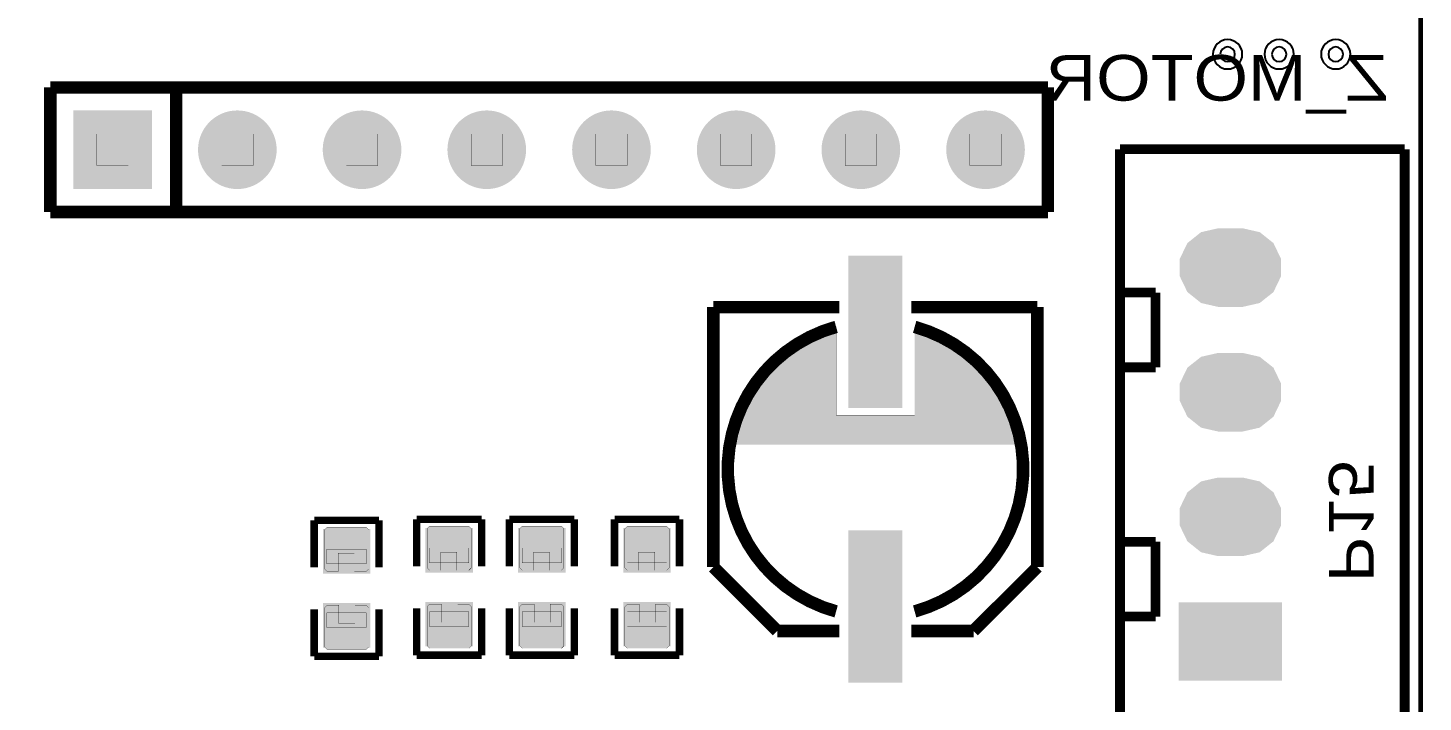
# Model space of a CAD drawing. Header units: millimetres. Extents: x -103 to 1, y -5 to 127.
# Drawn here: x -28.37 to 0.05, y 50.73 to 64.47 of the extents above; entities that cross this region are included whole.
import ezdxf
from ezdxf.enums import TextEntityAlignment as Align

# ---------------------------------------------------------------- set-up
doc = ezdxf.new("R2010")
doc.units = ezdxf.units.MM
doc.header["$MEASUREMENT"] = 0
for name, color, linetype, true_color in [('Board-Outline-Layer', 7, 'Continuous', 0xff00ff), ('Bottom-Layer', 7, 'Continuous', 0x0000ff), ('Bottom-Paste-Mask-Layer', 7, 'Continuous', 0x800000), ('Bottom-Silkscreen-Layer', 7, 'Continuous', 0x66cc33), ('Bottom-Solder-Mask-Layer', 7, 'Continuous', 0xaa00ff), ('Hole-Layer', 7, 'Continuous', 0x222222), ('Multi-Layer', 7, 'Continuous', 0xc0c0c0), ('Pin-Soldering-Layer', 7, 'Continuous', 0xcc9999), ('Top-Layer', 7, 'Continuous', 0xff0000), ('Top-Paste-Mask-Layer', 7, 'Continuous', 0x808080), ('Top-Silkscreen-Layer', 7, 'Continuous', 0xffcc00), ('Top-Solder-Mask-Layer', 7, 'Continuous', 0x800080)]:
    doc.layers.add(name, color=color, linetype=linetype, true_color=true_color)
doc.styles.get("Standard").update_dxf_attribs({"font": 'arial.ttf'})

msp = doc.modelspace()

# ---------------------------------------------------------------- hatches: boundary and pattern name
at = {"layer": 'Bottom-Layer'}
for points in [[(-27.392, 61.236), (-27.392, 62.736), (-25.892, 62.736), (-25.892, 61.236)], [(-24.852, 61.986, 1), (-23.352, 61.986, 1)], [(-22.312, 61.986, 1), (-20.812, 61.986, 1)], [(-19.772, 61.986, 1), (-18.272, 61.986, 1)], [(-17.232, 61.986, 1), (-15.732, 61.986, 1)], [(-14.692, 61.986, 1), (-13.192, 61.986, 1)], [(-12.152, 61.986, 1), (-10.652, 61.986, 1)], [(-9.612, 61.986, 1), (-8.112, 61.986, 1)], [(-3.625, 60.334), (-3.299, 60.26), (-3.038, 60.052), (-2.894, 59.751), (-2.894, 59.417), (-3.038, 59.117), (-3.299, 58.908), (-3.625, 58.834), (-4.125, 58.834), (-4.45, 58.908), (-4.711, 59.117), (-4.856, 59.417), (-4.856, 59.751), (-4.711, 60.052), (-4.45, 60.26), (-4.125, 60.334)], [(-3.625, 57.794), (-3.299, 57.72), (-3.038, 57.512), (-2.894, 57.211), (-2.894, 56.877), (-3.038, 56.577), (-3.299, 56.368), (-3.625, 56.294), (-4.125, 56.294), (-4.45, 56.368), (-4.711, 56.577), (-4.856, 56.877), (-4.856, 57.211), (-4.711, 57.512), (-4.45, 57.72), (-4.125, 57.794)], [(-3.625, 55.254), (-3.299, 55.18), (-3.038, 54.972), (-2.894, 54.671), (-2.894, 54.337), (-3.038, 54.037), (-3.299, 53.828), (-3.625, 53.754), (-4.125, 53.754), (-4.45, 53.828), (-4.711, 54.037), (-4.856, 54.337), (-4.856, 54.671), (-4.711, 54.972), (-4.45, 55.18), (-4.125, 55.254)], [(-2.875, 51.214), (-4.875, 51.214), (-4.875, 52.714), (-2.875, 52.714)]]:
    msp.add_hatch(color=256, dxfattribs=at).paths.add_polyline_path(points)
at = {"layer": 'Bottom-Paste-Mask-Layer'}
for points in [[(-27.392, 61.236), (-27.392, 62.736), (-25.892, 62.736), (-25.892, 61.236)], [(-24.852, 61.986, 1), (-23.352, 61.986, 1)], [(-22.312, 61.986, 1), (-20.812, 61.986, 1)], [(-19.772, 61.986, 1), (-18.272, 61.986, 1)], [(-17.232, 61.986, 1), (-15.732, 61.986, 1)], [(-14.692, 61.986, 1), (-13.192, 61.986, 1)], [(-12.152, 61.986, 1), (-10.652, 61.986, 1)], [(-9.612, 61.986, 1), (-8.112, 61.986, 1)], [(-3.625, 60.334), (-3.299, 60.26), (-3.038, 60.052), (-2.894, 59.751), (-2.894, 59.417), (-3.038, 59.117), (-3.299, 58.908), (-3.625, 58.834), (-4.125, 58.834), (-4.45, 58.908), (-4.711, 59.117), (-4.856, 59.417), (-4.856, 59.751), (-4.711, 60.052), (-4.45, 60.26), (-4.125, 60.334)], [(-3.625, 57.794), (-3.299, 57.72), (-3.038, 57.512), (-2.894, 57.211), (-2.894, 56.877), (-3.038, 56.577), (-3.299, 56.368), (-3.625, 56.294), (-4.125, 56.294), (-4.45, 56.368), (-4.711, 56.577), (-4.856, 56.877), (-4.856, 57.211), (-4.711, 57.512), (-4.45, 57.72), (-4.125, 57.794)], [(-3.625, 55.254), (-3.299, 55.18), (-3.038, 54.972), (-2.894, 54.671), (-2.894, 54.337), (-3.038, 54.037), (-3.299, 53.828), (-3.625, 53.754), (-4.125, 53.754), (-4.45, 53.828), (-4.711, 54.037), (-4.856, 54.337), (-4.856, 54.671), (-4.711, 54.972), (-4.45, 55.18), (-4.125, 55.254)], [(-2.875, 51.214), (-4.875, 51.214), (-4.875, 52.714), (-2.875, 52.714)]]:
    msp.add_hatch(color=256, dxfattribs=at).paths.add_polyline_path(points)
at = {"layer": 'Bottom-Solder-Mask-Layer'}
for points in [[(-27.443, 61.185), (-27.443, 62.787), (-25.841, 62.787), (-25.841, 61.185)], [(-24.903, 61.986, 1), (-23.301, 61.986, 1)], [(-22.363, 61.986, 1), (-20.761, 61.986, 1)], [(-19.823, 61.986, 1), (-18.221, 61.986, 1)], [(-17.283, 61.986, 1), (-15.681, 61.986, 1)], [(-14.743, 61.986, 1), (-13.141, 61.986, 1)], [(-12.203, 61.986, 1), (-10.601, 61.986, 1)], [(-9.663, 61.986, 1), (-8.061, 61.986, 1)], [(-3.625, 60.385), (-3.277, 60.306), (-2.998, 60.084), (-2.844, 59.762), (-2.844, 59.406), (-2.998, 59.085), (-3.277, 58.862), (-3.625, 58.783), (-4.125, 58.783), (-4.472, 58.862), (-4.751, 59.085), (-4.906, 59.406), (-4.906, 59.762), (-4.751, 60.084), (-4.472, 60.306), (-4.125, 60.385)], [(-3.625, 57.845), (-3.277, 57.766), (-2.998, 57.544), (-2.844, 57.222), (-2.844, 56.866), (-2.998, 56.545), (-3.277, 56.322), (-3.625, 56.243), (-4.125, 56.243), (-4.472, 56.322), (-4.751, 56.545), (-4.906, 56.866), (-4.906, 57.222), (-4.751, 57.544), (-4.472, 57.766), (-4.125, 57.845)], [(-3.625, 55.305), (-3.277, 55.226), (-2.998, 55.004), (-2.844, 54.682), (-2.844, 54.326), (-2.998, 54.005), (-3.277, 53.782), (-3.625, 53.703), (-4.125, 53.703), (-4.472, 53.782), (-4.751, 54.005), (-4.906, 54.326), (-4.906, 54.682), (-4.751, 55.004), (-4.472, 55.226), (-4.125, 55.305)], [(-2.824, 51.163), (-4.926, 51.163), (-4.926, 52.765), (-2.824, 52.765)]]:
    msp.add_hatch(color=256, dxfattribs=at).paths.add_polyline_path(points)
at = {"layer": 'Hole-Layer'}
for points in [[(-27.142, 61.986, 1), (-26.142, 61.986, 1)], [(-24.602, 61.986, 1), (-23.602, 61.986, 1)], [(-22.062, 61.986, 1), (-21.062, 61.986, 1)], [(-19.522, 61.986, 1), (-18.522, 61.986, 1)], [(-16.982, 61.986, 1), (-15.982, 61.986, 1)], [(-14.442, 61.986, 1), (-13.442, 61.986, 1)], [(-11.902, 61.986, 1), (-10.902, 61.986, 1)], [(-9.362, 61.986, 1), (-8.362, 61.986, 1)], [(-4.325, 59.584, 1), (-3.425, 59.584, 1)], [(-4.325, 57.044, 1), (-3.425, 57.044, 1)], [(-4.325, 54.504, 1), (-3.425, 54.504, 1)], [(-4.325, 51.964, 1), (-3.425, 51.964, 1)]]:
    msp.add_hatch(color=256, dxfattribs=at).paths.add_polyline_path(points)
at = {"layer": 'Multi-Layer'}
for points in [[(-27.392, 61.236), (-27.392, 62.736), (-25.892, 62.736), (-25.892, 61.236)], [(-27.392, 61.236), (-27.392, 62.736), (-25.892, 62.736), (-25.892, 61.236)], [(-27.392, 61.236), (-27.392, 62.736), (-25.892, 62.736), (-25.892, 61.236)], [(-24.852, 61.986, 1), (-23.352, 61.986, 1)], [(-24.852, 61.986, 1), (-23.352, 61.986, 1)], [(-24.852, 61.986, 1), (-23.352, 61.986, 1)], [(-22.312, 61.986, 1), (-20.812, 61.986, 1)], [(-22.312, 61.986, 1), (-20.812, 61.986, 1)], [(-22.312, 61.986, 1), (-20.812, 61.986, 1)], [(-19.772, 61.986, 1), (-18.272, 61.986, 1)], [(-19.772, 61.986, 1), (-18.272, 61.986, 1)], [(-19.772, 61.986, 1), (-18.272, 61.986, 1)], [(-17.232, 61.986, 1), (-15.732, 61.986, 1)], [(-17.232, 61.986, 1), (-15.732, 61.986, 1)], [(-17.232, 61.986, 1), (-15.732, 61.986, 1)], [(-14.692, 61.986, 1), (-13.192, 61.986, 1)], [(-14.692, 61.986, 1), (-13.192, 61.986, 1)], [(-14.692, 61.986, 1), (-13.192, 61.986, 1)], [(-12.152, 61.986, 1), (-10.652, 61.986, 1)], [(-12.152, 61.986, 1), (-10.652, 61.986, 1)], [(-12.152, 61.986, 1), (-10.652, 61.986, 1)], [(-9.612, 61.986, 1), (-8.112, 61.986, 1)], [(-9.612, 61.986, 1), (-8.112, 61.986, 1)], [(-9.612, 61.986, 1), (-8.112, 61.986, 1)], [(-3.625, 60.334), (-3.299, 60.26), (-3.038, 60.052), (-2.894, 59.751), (-2.894, 59.417), (-3.038, 59.117), (-3.299, 58.908), (-3.625, 58.834), (-4.125, 58.834), (-4.45, 58.908), (-4.711, 59.117), (-4.856, 59.417), (-4.856, 59.751), (-4.711, 60.052), (-4.45, 60.26), (-4.125, 60.334)], [(-3.625, 60.334), (-3.299, 60.26), (-3.038, 60.052), (-2.894, 59.751), (-2.894, 59.417), (-3.038, 59.117), (-3.299, 58.908), (-3.625, 58.834), (-4.125, 58.834), (-4.45, 58.908), (-4.711, 59.117), (-4.856, 59.417), (-4.856, 59.751), (-4.711, 60.052), (-4.45, 60.26), (-4.125, 60.334)], [(-3.625, 60.334), (-3.299, 60.26), (-3.038, 60.052), (-2.894, 59.751), (-2.894, 59.417), (-3.038, 59.117), (-3.299, 58.908), (-3.625, 58.834), (-4.125, 58.834), (-4.45, 58.908), (-4.711, 59.117), (-4.856, 59.417), (-4.856, 59.751), (-4.711, 60.052), (-4.45, 60.26), (-4.125, 60.334)], [(-3.625, 57.794), (-3.299, 57.72), (-3.038, 57.512), (-2.894, 57.211), (-2.894, 56.877), (-3.038, 56.577), (-3.299, 56.368), (-3.625, 56.294), (-4.125, 56.294), (-4.45, 56.368), (-4.711, 56.577), (-4.856, 56.877), (-4.856, 57.211), (-4.711, 57.512), (-4.45, 57.72), (-4.125, 57.794)], [(-3.625, 57.794), (-3.299, 57.72), (-3.038, 57.512), (-2.894, 57.211), (-2.894, 56.877), (-3.038, 56.577), (-3.299, 56.368), (-3.625, 56.294), (-4.125, 56.294), (-4.45, 56.368), (-4.711, 56.577), (-4.856, 56.877), (-4.856, 57.211), (-4.711, 57.512), (-4.45, 57.72), (-4.125, 57.794)], [(-3.625, 57.794), (-3.299, 57.72), (-3.038, 57.512), (-2.894, 57.211), (-2.894, 56.877), (-3.038, 56.577), (-3.299, 56.368), (-3.625, 56.294), (-4.125, 56.294), (-4.45, 56.368), (-4.711, 56.577), (-4.856, 56.877), (-4.856, 57.211), (-4.711, 57.512), (-4.45, 57.72), (-4.125, 57.794)], [(-3.625, 55.254), (-3.299, 55.18), (-3.038, 54.972), (-2.894, 54.671), (-2.894, 54.337), (-3.038, 54.037), (-3.299, 53.828), (-3.625, 53.754), (-4.125, 53.754), (-4.45, 53.828), (-4.711, 54.037), (-4.856, 54.337), (-4.856, 54.671), (-4.711, 54.972), (-4.45, 55.18), (-4.125, 55.254)], [(-3.625, 55.254), (-3.299, 55.18), (-3.038, 54.972), (-2.894, 54.671), (-2.894, 54.337), (-3.038, 54.037), (-3.299, 53.828), (-3.625, 53.754), (-4.125, 53.754), (-4.45, 53.828), (-4.711, 54.037), (-4.856, 54.337), (-4.856, 54.671), (-4.711, 54.972), (-4.45, 55.18), (-4.125, 55.254)], [(-3.625, 55.254), (-3.299, 55.18), (-3.038, 54.972), (-2.894, 54.671), (-2.894, 54.337), (-3.038, 54.037), (-3.299, 53.828), (-3.625, 53.754), (-4.125, 53.754), (-4.45, 53.828), (-4.711, 54.037), (-4.856, 54.337), (-4.856, 54.671), (-4.711, 54.972), (-4.45, 55.18), (-4.125, 55.254)], [(-2.875, 51.214), (-4.875, 51.214), (-4.875, 52.714), (-2.875, 52.714)], [(-2.875, 51.214), (-4.875, 51.214), (-4.875, 52.714), (-2.875, 52.714)], [(-2.875, 51.214), (-4.875, 51.214), (-4.875, 52.714), (-2.875, 52.714)]]:
    msp.add_hatch(color=256, dxfattribs=at).paths.add_polyline_path(points)
at = {"layer": 'Pin-Soldering-Layer'}
for points in [[(-26.962, 62.306), (-26.322, 62.306), (-26.322, 61.666), (-26.962, 61.666)], [(-24.422, 62.306), (-23.782, 62.306), (-23.782, 61.666), (-24.422, 61.666)], [(-21.882, 62.306), (-21.242, 62.306), (-21.242, 61.666), (-21.882, 61.666)], [(-19.342, 62.306), (-18.702, 62.306), (-18.702, 61.666), (-19.342, 61.666)], [(-16.802, 62.306), (-16.162, 62.306), (-16.162, 61.666), (-16.802, 61.666)], [(-14.262, 62.306), (-13.622, 62.306), (-13.622, 61.666), (-14.262, 61.666)], [(-11.722, 62.306), (-11.082, 62.306), (-11.082, 61.666), (-11.722, 61.666)], [(-9.182, 62.306), (-8.542, 62.306), (-8.542, 61.666), (-9.182, 61.666)], [(-22.277, 53.847), (-21.477, 53.847), (-21.477, 53.547), (-22.277, 53.547)], [(-20.187, 53.869), (-19.387, 53.869), (-19.387, 53.569), (-20.187, 53.569)], [(-18.3, 53.869), (-17.5, 53.869), (-17.5, 53.569), (-18.3, 53.569)], [(-16.158, 53.869), (-15.358, 53.869), (-15.358, 53.569), (-16.158, 53.569)], [(-22.277, 52.247), (-21.477, 52.247), (-21.477, 52.547), (-22.277, 52.547)], [(-20.187, 52.269), (-19.387, 52.269), (-19.387, 52.569), (-20.187, 52.569)], [(-18.3, 52.269), (-17.5, 52.269), (-17.5, 52.569), (-18.3, 52.569)], [(-16.158, 52.269), (-15.358, 52.269), (-15.358, 52.569), (-16.158, 52.569)]]:
    msp.add_hatch(color=256, dxfattribs=at).paths.add_polyline_path(points)
at = {"layer": 'Top-Layer'}
for points in [[(-27.392, 61.236), (-27.392, 62.736), (-25.892, 62.736), (-25.892, 61.236)], [(-24.852, 61.986, 1), (-23.352, 61.986, 1)], [(-22.312, 61.986, 1), (-20.812, 61.986, 1)], [(-19.772, 61.986, 1), (-18.272, 61.986, 1)], [(-17.232, 61.986, 1), (-15.732, 61.986, 1)], [(-14.692, 61.986, 1), (-13.192, 61.986, 1)], [(-12.152, 61.986, 1), (-10.652, 61.986, 1)], [(-9.612, 61.986, 1), (-8.112, 61.986, 1)], [(-3.625, 60.334), (-3.299, 60.26), (-3.038, 60.052), (-2.894, 59.751), (-2.894, 59.417), (-3.038, 59.117), (-3.299, 58.908), (-3.625, 58.834), (-4.125, 58.834), (-4.45, 58.908), (-4.711, 59.117), (-4.856, 59.417), (-4.856, 59.751), (-4.711, 60.052), (-4.45, 60.26), (-4.125, 60.334)], [(-11.606, 59.776), (-10.606, 59.776), (-10.606, 56.776), (-11.606, 56.776)], [(-3.625, 57.794), (-3.299, 57.72), (-3.038, 57.512), (-2.894, 57.211), (-2.894, 56.877), (-3.038, 56.577), (-3.299, 56.368), (-3.625, 56.294), (-4.125, 56.294), (-4.45, 56.368), (-4.711, 56.577), (-4.856, 56.877), (-4.856, 57.211), (-4.711, 57.512), (-4.45, 57.72), (-4.125, 57.794)], [(-3.625, 55.254), (-3.299, 55.18), (-3.038, 54.972), (-2.894, 54.671), (-2.894, 54.337), (-3.038, 54.037), (-3.299, 53.828), (-3.625, 53.754), (-4.125, 53.754), (-4.45, 53.828), (-4.711, 54.037), (-4.856, 54.337), (-4.856, 54.671), (-4.711, 54.972), (-4.45, 55.18), (-4.125, 55.254)], [(-22.309, 54.203), (-21.445, 54.203), (-21.445, 53.397), (-22.309, 53.397)], [(-20.219, 54.226), (-19.355, 54.226), (-19.355, 53.419), (-20.219, 53.419)], [(-18.332, 54.226), (-17.468, 54.226), (-17.468, 53.419), (-18.332, 53.419)], [(-16.19, 54.226), (-15.326, 54.226), (-15.326, 53.419), (-16.19, 53.419)], [(-11.606, 54.176), (-10.606, 54.176), (-10.606, 51.176), (-11.606, 51.176)], [(-22.309, 52.697), (-21.445, 52.697), (-21.445, 51.89), (-22.309, 51.89)], [(-20.219, 52.719), (-19.355, 52.719), (-19.355, 51.913), (-20.219, 51.913)], [(-18.332, 52.719), (-17.468, 52.719), (-17.468, 51.913), (-18.332, 51.913)], [(-16.19, 52.719), (-15.326, 52.719), (-15.326, 51.913), (-16.19, 51.913)], [(-2.875, 51.214), (-4.875, 51.214), (-4.875, 52.714), (-2.875, 52.714)]]:
    msp.add_hatch(color=256, dxfattribs=at).paths.add_polyline_path(points)
at = {"layer": 'Top-Paste-Mask-Layer'}
for points in [[(-27.392, 61.236), (-27.392, 62.736), (-25.892, 62.736), (-25.892, 61.236)], [(-24.852, 61.986, 1), (-23.352, 61.986, 1)], [(-22.312, 61.986, 1), (-20.812, 61.986, 1)], [(-19.772, 61.986, 1), (-18.272, 61.986, 1)], [(-17.232, 61.986, 1), (-15.732, 61.986, 1)], [(-14.692, 61.986, 1), (-13.192, 61.986, 1)], [(-12.152, 61.986, 1), (-10.652, 61.986, 1)], [(-9.612, 61.986, 1), (-8.112, 61.986, 1)], [(-3.625, 60.334), (-3.299, 60.26), (-3.038, 60.052), (-2.894, 59.751), (-2.894, 59.417), (-3.038, 59.117), (-3.299, 58.908), (-3.625, 58.834), (-4.125, 58.834), (-4.45, 58.908), (-4.711, 59.117), (-4.856, 59.417), (-4.856, 59.751), (-4.711, 60.052), (-4.45, 60.26), (-4.125, 60.334)], [(-11.606, 59.776), (-10.606, 59.776), (-10.606, 56.776), (-11.606, 56.776)], [(-3.625, 57.794), (-3.299, 57.72), (-3.038, 57.512), (-2.894, 57.211), (-2.894, 56.877), (-3.038, 56.577), (-3.299, 56.368), (-3.625, 56.294), (-4.125, 56.294), (-4.45, 56.368), (-4.711, 56.577), (-4.856, 56.877), (-4.856, 57.211), (-4.711, 57.512), (-4.45, 57.72), (-4.125, 57.794)], [(-3.625, 55.254), (-3.299, 55.18), (-3.038, 54.972), (-2.894, 54.671), (-2.894, 54.337), (-3.038, 54.037), (-3.299, 53.828), (-3.625, 53.754), (-4.125, 53.754), (-4.45, 53.828), (-4.711, 54.037), (-4.856, 54.337), (-4.856, 54.671), (-4.711, 54.972), (-4.45, 55.18), (-4.125, 55.254)], [(-22.327, 54.242), (-22.327, 53.442), (-22.277, 53.392), (-22.049, 53.392), (-22.049, 53.762), (-21.719, 53.762), (-21.719, 53.392), (-21.477, 53.392), (-21.427, 53.442), (-21.427, 54.242), (-21.477, 54.292), (-22.277, 54.292)], [(-20.237, 54.264), (-20.237, 53.464), (-20.187, 53.414), (-19.959, 53.414), (-19.959, 53.784), (-19.629, 53.784), (-19.629, 53.414), (-19.387, 53.414), (-19.337, 53.464), (-19.337, 54.264), (-19.387, 54.314), (-20.187, 54.314)], [(-18.35, 54.264), (-18.35, 53.464), (-18.3, 53.414), (-18.072, 53.414), (-18.072, 53.784), (-17.742, 53.784), (-17.742, 53.414), (-17.5, 53.414), (-17.45, 53.464), (-17.45, 54.264), (-17.5, 54.314), (-18.3, 54.314)], [(-16.208, 54.264), (-16.208, 53.464), (-16.158, 53.414), (-15.93, 53.414), (-15.93, 53.784), (-15.6, 53.784), (-15.6, 53.414), (-15.358, 53.414), (-15.308, 53.464), (-15.308, 54.264), (-15.358, 54.314), (-16.158, 54.314)], [(-11.606, 54.176), (-10.606, 54.176), (-10.606, 51.176), (-11.606, 51.176)], [(-21.427, 51.852), (-21.427, 52.652), (-21.477, 52.702), (-21.705, 52.702), (-21.705, 52.332), (-22.035, 52.332), (-22.035, 52.702), (-22.277, 52.702), (-22.327, 52.652), (-22.327, 51.852), (-22.277, 51.802), (-21.477, 51.802)], [(-19.337, 51.874), (-19.337, 52.674), (-19.387, 52.724), (-19.615, 52.724), (-19.615, 52.354), (-19.945, 52.354), (-19.945, 52.724), (-20.187, 52.724), (-20.237, 52.674), (-20.237, 51.874), (-20.187, 51.824), (-19.387, 51.824)], [(-17.45, 51.874), (-17.45, 52.674), (-17.5, 52.724), (-17.728, 52.724), (-17.728, 52.354), (-18.058, 52.354), (-18.058, 52.724), (-18.3, 52.724), (-18.35, 52.674), (-18.35, 51.874), (-18.3, 51.824), (-17.5, 51.824)], [(-15.308, 51.874), (-15.308, 52.674), (-15.358, 52.724), (-15.586, 52.724), (-15.586, 52.354), (-15.916, 52.354), (-15.916, 52.724), (-16.158, 52.724), (-16.208, 52.674), (-16.208, 51.874), (-16.158, 51.824), (-15.358, 51.824)], [(-2.875, 51.214), (-4.875, 51.214), (-4.875, 52.714), (-2.875, 52.714)]]:
    msp.add_hatch(color=256, dxfattribs=at).paths.add_polyline_path(points)
at = {"layer": 'Top-Silkscreen-Layer'}
msp.add_hatch(color=256, dxfattribs=at).paths.add_polyline_path([(-8.106, 55.976), (-14.006, 55.976), (-13.906, 56.576), (-13.706, 57.076), (-13.406, 57.376), (-13.206, 57.676), (-12.906, 57.976), (-12.506, 58.176), (-11.906, 58.376), (-11.906, 56.576), (-10.306, 56.576), (-10.306, 58.376), (-10.106, 58.276), (-9.706, 58.176), (-9.406, 57.876), (-9.006, 57.676), (-8.706, 57.276), (-8.306, 56.476)])
at = {"layer": 'Top-Solder-Mask-Layer'}
for points in [[(-27.443, 61.185), (-27.443, 62.787), (-25.841, 62.787), (-25.841, 61.185)], [(-24.903, 61.986, 1), (-23.301, 61.986, 1)], [(-22.363, 61.986, 1), (-20.761, 61.986, 1)], [(-19.823, 61.986, 1), (-18.221, 61.986, 1)], [(-17.283, 61.986, 1), (-15.681, 61.986, 1)], [(-14.743, 61.986, 1), (-13.141, 61.986, 1)], [(-12.203, 61.986, 1), (-10.601, 61.986, 1)], [(-9.663, 61.986, 1), (-8.061, 61.986, 1)], [(-3.625, 60.385), (-3.277, 60.306), (-2.998, 60.084), (-2.844, 59.762), (-2.844, 59.406), (-2.998, 59.085), (-3.277, 58.862), (-3.625, 58.783), (-4.125, 58.783), (-4.472, 58.862), (-4.751, 59.085), (-4.906, 59.406), (-4.906, 59.762), (-4.751, 60.084), (-4.472, 60.306), (-4.125, 60.385)], [(-11.657, 59.827), (-10.555, 59.827), (-10.555, 56.725), (-11.657, 56.725)], [(-3.625, 57.845), (-3.277, 57.766), (-2.998, 57.544), (-2.844, 57.222), (-2.844, 56.866), (-2.998, 56.545), (-3.277, 56.322), (-3.625, 56.243), (-4.125, 56.243), (-4.472, 56.322), (-4.751, 56.545), (-4.906, 56.866), (-4.906, 57.222), (-4.751, 57.544), (-4.472, 57.766), (-4.125, 57.845)], [(-3.625, 55.305), (-3.277, 55.226), (-2.998, 55.004), (-2.844, 54.682), (-2.844, 54.326), (-2.998, 54.005), (-3.277, 53.782), (-3.625, 53.703), (-4.125, 53.703), (-4.472, 53.782), (-4.751, 54.005), (-4.906, 54.326), (-4.906, 54.682), (-4.751, 55.004), (-4.472, 55.226), (-4.125, 55.305)], [(-22.36, 54.254), (-21.394, 54.254), (-21.394, 53.346), (-22.36, 53.346)], [(-20.27, 54.277), (-19.304, 54.277), (-19.304, 53.368), (-20.27, 53.368)], [(-18.383, 54.277), (-17.417, 54.277), (-17.417, 53.368), (-18.383, 53.368)], [(-16.241, 54.277), (-15.275, 54.277), (-15.275, 53.368), (-16.241, 53.368)], [(-11.657, 54.227), (-10.555, 54.227), (-10.555, 51.125), (-11.657, 51.125)], [(-22.36, 52.747), (-21.394, 52.747), (-21.394, 51.839), (-22.36, 51.839)], [(-20.27, 52.77), (-19.304, 52.77), (-19.304, 51.862), (-20.27, 51.862)], [(-18.383, 52.77), (-17.417, 52.77), (-17.417, 51.862), (-18.383, 51.862)], [(-16.241, 52.77), (-15.275, 52.77), (-15.275, 51.862), (-16.241, 51.862)], [(-2.824, 51.163), (-4.926, 51.163), (-4.926, 52.765), (-2.824, 52.765)]]:
    msp.add_hatch(color=256, dxfattribs=at).paths.add_polyline_path(points)

# ---------------------------------------------------------------- linework, layer by layer
at = {"layer": 'Board-Outline-Layer', "const_width": 0.1}
msp.add_lwpolyline([(-102, 0), (-102, 126), (0, 126), (0, 0)], close=True, dxfattribs=at)
at = {"layer": 'Bottom-Silkscreen-Layer', "const_width": 0.2}
for points in [[(-6.125, 61.997), (-6.125, 49.551)], [(-0.325, 61.997), (-6.125, 61.997)], [(-6.125, 61.997), (-6.125, 49.551)], [(-0.325, 61.997), (-6.125, 61.997)], [(-0.325, 61.997), (-0.325, 49.551)], [(-0.325, 61.997), (-0.325, 49.551)], [(-5.399, 59.076), (-6.125, 59.076)], [(-5.399, 59.076), (-6.125, 59.076)], [(-5.399, 59.076), (-5.399, 57.552)], [(-5.399, 59.076), (-5.399, 57.552)], [(-5.399, 57.552), (-6.125, 57.552)], [(-5.399, 57.552), (-6.125, 57.552)], [(-5.399, 53.996), (-6.125, 53.996)], [(-5.399, 53.996), (-6.125, 53.996)], [(-5.399, 53.996), (-5.399, 52.472)], [(-5.399, 53.996), (-5.399, 52.472)], [(-5.399, 52.472), (-6.125, 52.472)], [(-5.399, 52.472), (-6.125, 52.472)]]:
    msp.add_lwpolyline(points, dxfattribs=at)
at = {"layer": 'Hole-Layer'}
for points in [[(-4.082, 63.932, 1), (-3.782, 63.932), (-3.782, 63.932, 1), (-4.082, 63.932)], [(-3.031, 63.932, 1), (-2.731, 63.932), (-2.731, 63.932, 1), (-3.031, 63.932)], [(-1.879, 63.932, 1), (-1.579, 63.932), (-1.579, 63.932, 1), (-1.879, 63.932)]]:
    msp.add_lwpolyline(points, format="xyb", dxfattribs=at)
at = {"layer": 'Multi-Layer'}
for points in [[(-4.232, 63.932, 1), (-3.632, 63.932, 1)], [(-3.181, 63.932, 1), (-2.581, 63.932, 1)], [(-2.029, 63.932, 1), (-1.429, 63.932, 1)]]:
    msp.add_lwpolyline(points, format="xyb", close=True, dxfattribs=at)
at = {"layer": 'Pin-Soldering-Layer', "const_width": 0.00508}
for points in [[(-26.962, 62.306), (-26.322, 62.306), (-26.322, 61.666), (-26.962, 61.666)], [(-24.422, 62.306), (-23.782, 62.306), (-23.782, 61.666), (-24.422, 61.666)], [(-21.882, 62.306), (-21.242, 62.306), (-21.242, 61.666), (-21.882, 61.666)], [(-19.342, 62.306), (-18.702, 62.306), (-18.702, 61.666), (-19.342, 61.666)], [(-16.802, 62.306), (-16.162, 62.306), (-16.162, 61.666), (-16.802, 61.666)], [(-14.262, 62.306), (-13.622, 62.306), (-13.622, 61.666), (-14.262, 61.666)], [(-11.722, 62.306), (-11.082, 62.306), (-11.082, 61.666), (-11.722, 61.666)], [(-9.182, 62.306), (-8.542, 62.306), (-8.542, 61.666), (-9.182, 61.666)], [(-22.277, 53.847), (-21.477, 53.847), (-21.477, 53.547), (-22.277, 53.547)], [(-20.187, 53.869), (-19.387, 53.869), (-19.387, 53.569), (-20.187, 53.569)], [(-18.3, 53.869), (-17.5, 53.869), (-17.5, 53.569), (-18.3, 53.569)], [(-16.158, 53.869), (-15.358, 53.869), (-15.358, 53.569), (-16.158, 53.569)], [(-22.277, 52.247), (-21.477, 52.247), (-21.477, 52.547), (-22.277, 52.547)], [(-20.187, 52.269), (-19.387, 52.269), (-19.387, 52.569), (-20.187, 52.569)], [(-18.3, 52.269), (-17.5, 52.269), (-17.5, 52.569), (-18.3, 52.569)], [(-16.158, 52.269), (-15.358, 52.269), (-15.358, 52.569), (-16.158, 52.569)]]:
    msp.add_lwpolyline(points, close=True, dxfattribs=at)
at = {"layer": 'Top-Paste-Mask-Layer', "const_width": 0.00508}
for points in [[(-22.327, 54.242), (-22.327, 53.442), (-22.277, 53.392), (-22.049, 53.392), (-22.049, 53.762), (-21.719, 53.762), (-21.719, 53.392), (-21.477, 53.392), (-21.427, 53.442), (-21.427, 54.242), (-21.477, 54.292), (-22.277, 54.292)], [(-20.237, 54.264), (-20.237, 53.464), (-20.187, 53.414), (-19.959, 53.414), (-19.959, 53.784), (-19.629, 53.784), (-19.629, 53.414), (-19.387, 53.414), (-19.337, 53.464), (-19.337, 54.264), (-19.387, 54.314), (-20.187, 54.314)], [(-18.35, 54.264), (-18.35, 53.464), (-18.3, 53.414), (-18.072, 53.414), (-18.072, 53.784), (-17.742, 53.784), (-17.742, 53.414), (-17.5, 53.414), (-17.45, 53.464), (-17.45, 54.264), (-17.5, 54.314), (-18.3, 54.314)], [(-16.208, 54.264), (-16.208, 53.464), (-16.158, 53.414), (-15.93, 53.414), (-15.93, 53.784), (-15.6, 53.784), (-15.6, 53.414), (-15.358, 53.414), (-15.308, 53.464), (-15.308, 54.264), (-15.358, 54.314), (-16.158, 54.314)], [(-21.427, 51.852), (-21.427, 52.652), (-21.477, 52.702), (-21.705, 52.702), (-21.705, 52.332), (-22.035, 52.332), (-22.035, 52.702), (-22.277, 52.702), (-22.327, 52.652), (-22.327, 51.852), (-22.277, 51.802), (-21.477, 51.802)], [(-19.337, 51.874), (-19.337, 52.674), (-19.387, 52.724), (-19.615, 52.724), (-19.615, 52.354), (-19.945, 52.354), (-19.945, 52.724), (-20.187, 52.724), (-20.237, 52.674), (-20.237, 51.874), (-20.187, 51.824), (-19.387, 51.824)], [(-17.45, 51.874), (-17.45, 52.674), (-17.5, 52.724), (-17.728, 52.724), (-17.728, 52.354), (-18.058, 52.354), (-18.058, 52.724), (-18.3, 52.724), (-18.35, 52.674), (-18.35, 51.874), (-18.3, 51.824), (-17.5, 51.824)], [(-15.308, 51.874), (-15.308, 52.674), (-15.358, 52.724), (-15.586, 52.724), (-15.586, 52.354), (-15.916, 52.354), (-15.916, 52.724), (-16.158, 52.724), (-16.208, 52.674), (-16.208, 51.874), (-16.158, 51.824), (-15.358, 51.824)]]:
    msp.add_lwpolyline(points, close=True, dxfattribs=at)
at = {"layer": 'Top-Silkscreen-Layer'}
for points, const_width in [([(-27.912, 60.716), (-27.912, 63.256)], 0.254), ([(-27.912, 63.256), (-7.592, 63.256)], 0.254), ([(-27.912, 60.716), (-27.912, 63.256)], 0.254), ([(-27.912, 63.256), (-7.592, 63.256)], 0.254), ([(-25.349, 63.256), (-25.349, 60.716)], 0.254), ([(-25.349, 63.256), (-25.349, 60.716)], 0.254), ([(-7.592, 63.256), (-7.592, 60.716)], 0.254), ([(-7.592, 63.256), (-7.592, 60.716)], 0.254), ([(-7.592, 60.716), (-27.912, 60.716)], 0.254), ([(-7.592, 60.716), (-27.912, 60.716)], 0.254), ([(-14.406, 58.778), (-11.838, 58.778)], 0.254), ([(-14.406, 53.479), (-14.406, 58.778)], 0.254), ([(-14.406, 58.778), (-11.838, 58.778)], 0.254), ([(-14.406, 53.479), (-14.406, 58.778)], 0.254), ([(-10.375, 58.778), (-7.807, 58.778)], 0.254), ([(-10.375, 58.778), (-7.807, 58.778)], 0.254), ([(-7.807, 53.479), (-7.807, 58.778)], 0.254), ([(-7.807, 53.479), (-7.807, 58.778)], 0.254), ([(-22.537, 53.473), (-22.537, 54.432)], 0.152), ([(-22.537, 54.432), (-21.216, 54.432)], 0.152), ([(-22.537, 53.473), (-22.537, 54.432)], 0.152), ([(-22.537, 54.432), (-21.216, 54.432)], 0.152), ([(-21.216, 54.432), (-21.216, 53.473)], 0.152), ([(-21.216, 54.432), (-21.216, 53.473)], 0.152), ([(-20.448, 53.495), (-20.448, 54.454)], 0.152), ([(-20.448, 54.454), (-19.126, 54.454)], 0.152), ([(-20.448, 53.495), (-20.448, 54.454)], 0.152), ([(-20.448, 54.454), (-19.126, 54.454)], 0.152), ([(-19.126, 54.454), (-19.126, 53.495)], 0.152), ([(-19.126, 54.454), (-19.126, 53.495)], 0.152), ([(-18.561, 53.495), (-18.561, 54.454)], 0.152), ([(-18.561, 54.454), (-17.239, 54.454)], 0.152), ([(-18.561, 53.495), (-18.561, 54.454)], 0.152), ([(-18.561, 54.454), (-17.239, 54.454)], 0.152), ([(-17.239, 54.454), (-17.239, 53.495)], 0.152), ([(-17.239, 54.454), (-17.239, 53.495)], 0.152), ([(-16.419, 53.495), (-16.419, 54.454)], 0.152), ([(-16.419, 54.454), (-15.097, 54.454)], 0.152), ([(-16.419, 53.495), (-16.419, 54.454)], 0.152), ([(-16.419, 54.454), (-15.097, 54.454)], 0.152), ([(-15.097, 54.454), (-15.097, 53.495)], 0.152), ([(-15.097, 54.454), (-15.097, 53.495)], 0.152), ([(-14.406, 53.479), (-13.105, 52.179)], 0.254), ([(-14.406, 53.479), (-13.105, 52.179)], 0.254), ([(-9.107, 52.179), (-7.807, 53.479)], 0.254), ([(-9.107, 52.179), (-7.807, 53.479)], 0.254), ([(-22.537, 52.621), (-22.537, 51.662)], 0.152), ([(-22.537, 52.621), (-22.537, 51.662)], 0.152), ([(-21.216, 51.662), (-21.216, 52.621)], 0.152), ([(-21.216, 51.662), (-21.216, 52.621)], 0.152), ([(-20.448, 52.643), (-20.448, 51.684)], 0.152), ([(-20.448, 52.643), (-20.448, 51.684)], 0.152), ([(-19.126, 51.684), (-19.126, 52.643)], 0.152), ([(-19.126, 51.684), (-19.126, 52.643)], 0.152), ([(-18.561, 52.643), (-18.561, 51.684)], 0.152), ([(-18.561, 52.643), (-18.561, 51.684)], 0.152), ([(-17.239, 51.684), (-17.239, 52.643)], 0.152), ([(-17.239, 51.684), (-17.239, 52.643)], 0.152), ([(-16.419, 52.643), (-16.419, 51.684)], 0.152), ([(-16.419, 52.643), (-16.419, 51.684)], 0.152), ([(-15.097, 51.684), (-15.097, 52.643)], 0.152), ([(-15.097, 51.684), (-15.097, 52.643)], 0.152), ([(-13.105, 52.179), (-11.838, 52.179)], 0.254), ([(-13.105, 52.179), (-11.838, 52.179)], 0.254), ([(-10.375, 52.179), (-9.107, 52.179)], 0.254), ([(-10.375, 52.179), (-9.107, 52.179)], 0.254), ([(-22.537, 51.662), (-21.216, 51.662)], 0.152), ([(-22.537, 51.662), (-21.216, 51.662)], 0.152), ([(-20.448, 51.684), (-19.126, 51.684)], 0.152), ([(-20.448, 51.684), (-19.126, 51.684)], 0.152), ([(-18.561, 51.684), (-17.239, 51.684)], 0.152), ([(-18.561, 51.684), (-17.239, 51.684)], 0.152), ([(-16.419, 51.684), (-15.097, 51.684)], 0.152), ([(-16.419, 51.684), (-15.097, 51.684)], 0.152)]:
    msp.add_lwpolyline(points, dxfattribs=dict(at, const_width=const_width))
at = {"layer": 'Top-Silkscreen-Layer', "const_width": 0.254}
for points in [[(-11.906, 58.376, 0.761), (-11.906, 52.576)], [(-11.906, 58.376, 0.761), (-11.906, 52.576)], [(-10.306, 52.576, 0.762), (-10.306, 58.376)], [(-10.306, 52.576, 0.762), (-10.306, 58.376)]]:
    msp.add_lwpolyline(points, format="xyb", dxfattribs=at)
at = {"layer": 'Top-Silkscreen-Layer', "const_width": 0.00508}
msp.add_lwpolyline([(-8.106, 55.976), (-14.006, 55.976), (-13.906, 56.576), (-13.706, 57.076), (-13.406, 57.376), (-13.206, 57.676), (-12.906, 57.976), (-12.506, 58.176), (-11.906, 58.376), (-11.906, 56.576), (-10.306, 56.576), (-10.306, 58.376), (-10.106, 58.276), (-9.706, 58.176), (-9.406, 57.876), (-9.006, 57.676), (-8.706, 57.276), (-8.306, 56.476)], close=True, dxfattribs=at)

# ---------------------------------------------------------------- texts
at = {"layer": 'Bottom-Silkscreen-Layer', "text_generation_flag": 2, "width": 1.1}
for s, height, rotation, p in [('Z_MOTOR', 0.9291, -720, (-0.662, 62.708)), ('P15', 0.91, -90, (-2.141, 53.171))]:
    msp.add_text(s, height=height, rotation=rotation, dxfattribs=at).set_placement(p, align=Align.BOTTOM_LEFT)

doc.saveas('drawing.dxf')
